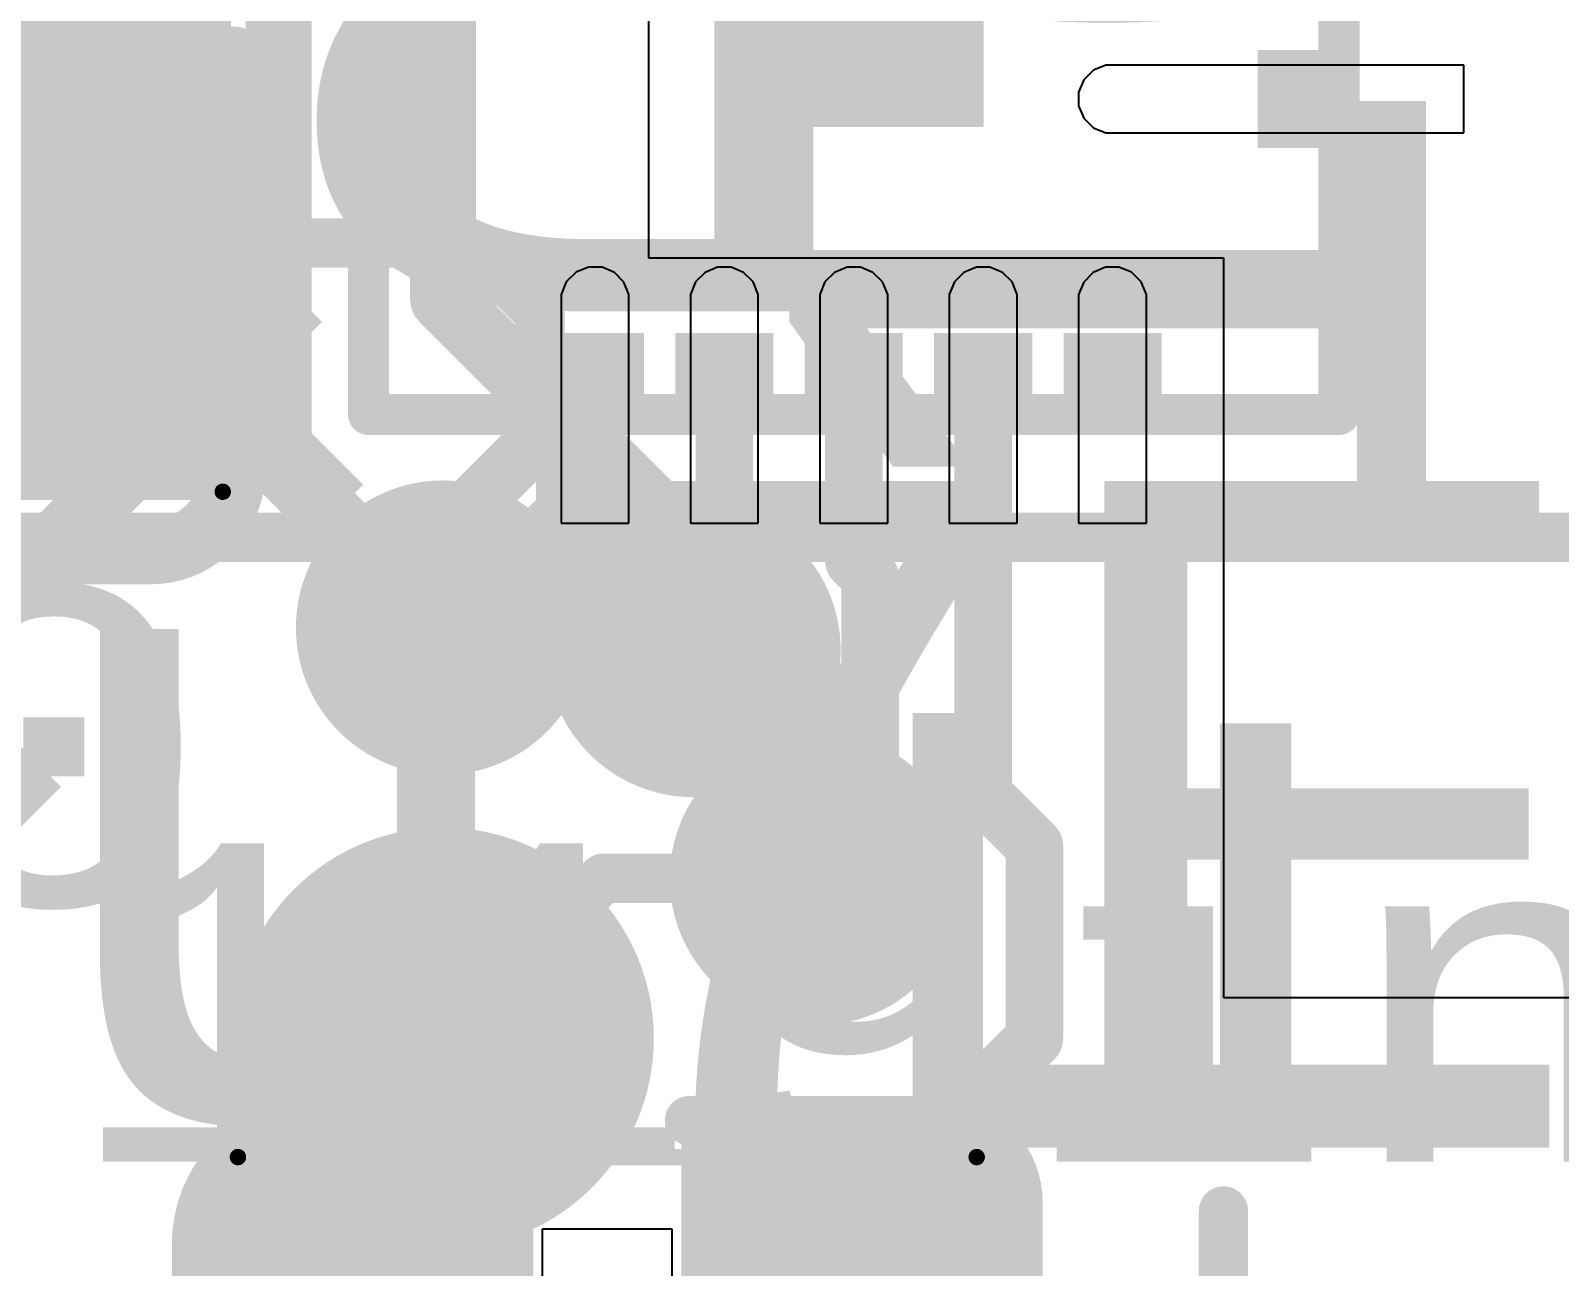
# Model space of a CAD drawing. Header units: inches. Extents: x -2.12 to 4.45, y -3.15 to 1.57.
# Drawn here: x -0.2474 to -0.0613, y -0.7084 to -0.558 of the extents above; entities that cross this region are included whole.
import ezdxf

# ---------------------------------------------------------------- set-up
doc = ezdxf.new("R2010")
doc.units = ezdxf.units.IN
doc.header["$MEASUREMENT"] = 0
for name, color, linetype in [('Bottom', 5, 'Continuous'), ('Bottom 3D Body', 56, 'Continuous'), ('Bottom Paste', 16, 'Continuous'), ('Bottom Solder', 6, 'Continuous'), ('Measures', 56, 'Continuous'), ('tDocu', 76, 'Continuous'), ('Top', 1, 'Continuous'), ('Top Glue Points', 56, 'Continuous'), ('Top Overlay', 2, 'Continuous'), ('Top Paste', 8, 'Continuous'), ('Top Solder', 216, 'Continuous'), ('Top Value', 56, 'Continuous'), ('tPlace', 56, 'Continuous'), ('Via Holes', 16, 'Continuous')]:
    doc.layers.add(name, color=color, linetype=linetype)
doc.styles.add('Arial', font='', dxfattribs={"height": 0.2})
doc.styles.add('Courier New', font='', dxfattribs={"height": 0.2})
doc.styles.get('Arial').set_extended_font_data('Arial')
doc.styles.get('Courier New').set_extended_font_data('Courier New')

# ---------------------------------------------------------------- blocks, each defined once
blk = doc.blocks.new('SMD3225_3_2X2_5X0_7_MTC_L_43')
at = {"layer": 'Measures', "style": 'Courier New'}
for s, p in [('Alternate 1 Padstyle: OX60Y90D30P', (-0.712, -0.515)), ('Alternate 2 Padstyle: OX90Y60D30P', (-0.712, -0.615))]:
    blk.add_text(s, height=0.0775, dxfattribs=at).set_placement(p)
blk = doc.blocks.new('RT7291AGQUF_50')
at = {"layer": 'Top'}
for points in [[(-0.01181, -0.01418), (0.01181, -0.01418), (0.01181, -0.02008), (-0.01181, -0.02008)], [(0.05709, -0.02264), (0.05315, -0.02264), (0.05315, -0.0187), (0.05709, -0.0187)], [(-0.03347, -0.05315), (-0.02953, -0.05315), (-0.02953, -0.05709), (-0.03347, -0.05709)], [(-0.01772, -0.05315), (-0.01378, -0.05315), (-0.01378, -0.05709), (-0.01772, -0.05709)], [(-0.00197, -0.05315), (0.00197, -0.05315), (0.00197, -0.05709), (-0.00197, -0.05709)], [(0.01378, -0.05315), (0.01772, -0.05315), (0.01772, -0.05709), (0.01378, -0.05709)], [(0.02953, -0.05315), (0.03347, -0.05315), (0.03347, -0.05709), (0.02953, -0.05709)]]:
    blk.add_hatch(color=1, dxfattribs=at).paths.add_polyline_path(points)
at = {"layer": 'Top Paste'}
for points in [[(-0.01181, -0.01418), (0.01181, -0.01418), (0.01181, -0.02008), (-0.01181, -0.02008)], [(0.05709, -0.02264), (0.05315, -0.02264), (0.05315, -0.0187), (0.05709, -0.0187)], [(-0.03347, -0.05315), (-0.02953, -0.05315), (-0.02953, -0.05709), (-0.03347, -0.05709)], [(-0.01772, -0.05315), (-0.01378, -0.05315), (-0.01378, -0.05709), (-0.01772, -0.05709)], [(-0.00197, -0.05315), (0.00197, -0.05315), (0.00197, -0.05709), (-0.00197, -0.05709)], [(0.01378, -0.05315), (0.01772, -0.05315), (0.01772, -0.05709), (0.01378, -0.05709)], [(0.02953, -0.05315), (0.03347, -0.05315), (0.03347, -0.05709), (0.02953, -0.05709)]]:
    blk.add_hatch(color=8, dxfattribs=at).paths.add_polyline_path(points)
at = {"layer": 'Top Solder'}
for points in [[(-0.06109, -0.00092), (-0.04915, -0.00092), (-0.04915, -0.01286), (-0.06109, -0.01286)], [(-0.01581, -0.01018), (0.01581, -0.01018), (0.01581, -0.02408), (-0.01581, -0.02408)], [(0.06109, -0.02664), (0.04915, -0.02664), (0.04915, -0.0147), (0.06109, -0.0147)], [(-0.03747, -0.04915), (-0.02553, -0.04915), (-0.02553, -0.06109), (-0.03747, -0.06109)], [(-0.02172, -0.04915), (-0.00978, -0.04915), (-0.00978, -0.06109), (-0.02172, -0.06109)], [(-0.00597, -0.04915), (0.00597, -0.04915), (0.00597, -0.06109), (-0.00597, -0.06109)], [(0.00978, -0.04915), (0.02172, -0.04915), (0.02172, -0.06109), (0.00978, -0.06109)], [(0.02553, -0.04915), (0.03747, -0.04915), (0.03747, -0.06109), (0.02553, -0.06109)]]:
    blk.add_hatch(color=216, dxfattribs=at).paths.add_polyline_path(points)
at = {"layer": 'Top'}
for p, q in [((0.03068, -0.01654), (0.02916, -0.01716)), ((0.0315, -0.01654), (0.03068, -0.01654)), ((0.07426, -0.01654), (0.0315, -0.01654)), ((0.07426, -0.02481), (0.07426, -0.01654)), ((0.02799, -0.01833), (0.02737, -0.01985)), ((0.02916, -0.01716), (0.02799, -0.01833)), ((0.02737, -0.01985), (0.02737, -0.02067)), ((0.02737, -0.02067), (0.02737, -0.02149)), ((0.02737, -0.02149), (0.02799, -0.02301)), ((0.02799, -0.02301), (0.02916, -0.02418)), ((0.02916, -0.02418), (0.03068, -0.02481)), ((0.03068, -0.02481), (0.0315, -0.02481)), ((0.0315, -0.02481), (0.07426, -0.02481)), ((0.0315, -0.02481), (0.0315, -0.02481)), ((-0.03381, -0.04176), (-0.03499, -0.04292)), ((-0.03228, -0.04114), (-0.03381, -0.04176)), ((-0.03146, -0.04115), (-0.03228, -0.04114)), ((-0.03064, -0.04115), (-0.03146, -0.04115)), ((-0.03146, -0.04115), (-0.03146, -0.04115)), ((-0.02913, -0.04179), (-0.03064, -0.04115)), ((-0.02799, -0.04295), (-0.02913, -0.04179)), ((-0.01809, -0.04177), (-0.01926, -0.04294)), ((-0.01657, -0.04115), (-0.01809, -0.04177)), ((-0.01575, -0.04115), (-0.01657, -0.04115)), ((-0.01493, -0.04115), (-0.01575, -0.04115)), ((-0.01341, -0.04177), (-0.01493, -0.04115)), ((-0.01224, -0.04294), (-0.01341, -0.04177)), ((-0.00234, -0.04177), (-0.00351, -0.04294)), ((-0.00082, -0.04115), (-0.00234, -0.04177)), ((0, -0.04115), (-0.00082, -0.04115)), ((0.00082, -0.04115), (0, -0.04115)), ((0.00234, -0.04177), (0.00082, -0.04115)), ((0.00351, -0.04294), (0.00234, -0.04177)), ((0.01341, -0.04177), (0.01224, -0.04294)), ((0.01493, -0.04115), (0.01341, -0.04177)), ((0.01575, -0.04115), (0.01493, -0.04115)), ((0.01657, -0.04115), (0.01575, -0.04115)), ((0.01809, -0.04177), (0.01657, -0.04115)), ((0.01926, -0.04294), (0.01809, -0.04177)), ((0.02913, -0.04179), (0.02799, -0.04295)), ((0.03064, -0.04115), (0.02913, -0.04179)), ((0.03146, -0.04115), (0.03064, -0.04115)), ((0.03228, -0.04114), (0.03146, -0.04115)), ((0.03381, -0.04176), (0.03228, -0.04114)), ((0.03499, -0.04292), (0.03381, -0.04176)), ((-0.03499, -0.04292), (-0.03562, -0.04445)), ((-0.03562, -0.04445), (-0.03562, -0.04528)), ((-0.02737, -0.04446), (-0.02799, -0.04295)), ((-0.02737, -0.04528), (-0.02737, -0.04446)), ((-0.01926, -0.04294), (-0.01988, -0.04446)), ((-0.01988, -0.04446), (-0.01988, -0.04528)), ((-0.01162, -0.04446), (-0.01224, -0.04294)), ((-0.01162, -0.04528), (-0.01162, -0.04446)), ((-0.00351, -0.04294), (-0.00413, -0.04446)), ((-0.00413, -0.04446), (-0.00413, -0.04528)), ((0.00413, -0.04446), (0.00351, -0.04294)), ((0.00413, -0.04528), (0.00413, -0.04446)), ((0.01224, -0.04294), (0.01162, -0.04446)), ((0.01162, -0.04446), (0.01162, -0.04528)), ((0.01988, -0.04446), (0.01926, -0.04294)), ((0.01988, -0.04528), (0.01988, -0.04446)), ((0.02799, -0.04295), (0.02737, -0.04446)), ((0.02737, -0.04446), (0.02737, -0.04528)), ((0.03562, -0.04445), (0.03499, -0.04292)), ((0.03562, -0.04528), (0.03562, -0.04445)), ((-0.03562, -0.04528), (-0.03562, -0.04528)), ((-0.03562, -0.04528), (-0.03562, -0.07229)), ((-0.02737, -0.07229), (-0.02737, -0.04528)), ((-0.01988, -0.04528), (-0.01988, -0.04528)), ((-0.01988, -0.04528), (-0.01988, -0.07229)), ((-0.01162, -0.07229), (-0.01162, -0.04528)), ((-0.00413, -0.04528), (-0.00413, -0.04528)), ((-0.00413, -0.04528), (-0.00413, -0.07229)), ((0.00413, -0.07229), (0.00413, -0.04528)), ((0.01162, -0.04528), (0.01162, -0.04528)), ((0.01162, -0.04528), (0.01162, -0.07229)), ((0.01988, -0.07229), (0.01988, -0.04528)), ((0.02737, -0.04528), (0.02737, -0.04528)), ((0.02737, -0.04528), (0.02737, -0.07229)), ((0.03562, -0.07229), (0.03562, -0.04528)), ((-0.03562, -0.07229), (-0.02737, -0.07229)), ((-0.01988, -0.07229), (-0.01162, -0.07229)), ((-0.00413, -0.07229), (0.00413, -0.07229)), ((0.01162, -0.07229), (0.01988, -0.07229)), ((0.02737, -0.07229), (0.03562, -0.07229))]:
    blk.add_line(p, q, dxfattribs=at)
at = {"layer": 'Top Paste'}
for p, q in [((0.03068, -0.01654), (0.02916, -0.01716)), ((0.0315, -0.01654), (0.03068, -0.01654)), ((0.07426, -0.01654), (0.0315, -0.01654)), ((0.07426, -0.02481), (0.07426, -0.01654)), ((0.02799, -0.01833), (0.02737, -0.01985)), ((0.02916, -0.01716), (0.02799, -0.01833)), ((0.02737, -0.01985), (0.02737, -0.02067)), ((0.02737, -0.02067), (0.02737, -0.02149)), ((0.02737, -0.02149), (0.02799, -0.02301)), ((0.02799, -0.02301), (0.02916, -0.02418)), ((0.02916, -0.02418), (0.03068, -0.02481)), ((0.03068, -0.02481), (0.0315, -0.02481)), ((0.0315, -0.02481), (0.07426, -0.02481)), ((0.0315, -0.02481), (0.0315, -0.02481)), ((-0.03381, -0.04176), (-0.03499, -0.04292)), ((-0.03228, -0.04114), (-0.03381, -0.04176)), ((-0.03146, -0.04115), (-0.03228, -0.04114)), ((-0.03064, -0.04115), (-0.03146, -0.04115)), ((-0.03146, -0.04115), (-0.03146, -0.04115)), ((-0.02913, -0.04179), (-0.03064, -0.04115)), ((-0.02799, -0.04295), (-0.02913, -0.04179)), ((-0.01809, -0.04177), (-0.01926, -0.04294)), ((-0.01657, -0.04115), (-0.01809, -0.04177)), ((-0.01575, -0.04115), (-0.01657, -0.04115)), ((-0.01493, -0.04115), (-0.01575, -0.04115)), ((-0.01341, -0.04177), (-0.01493, -0.04115)), ((-0.01224, -0.04294), (-0.01341, -0.04177)), ((-0.00234, -0.04177), (-0.00351, -0.04294)), ((-0.00082, -0.04115), (-0.00234, -0.04177)), ((0, -0.04115), (-0.00082, -0.04115)), ((0.00082, -0.04115), (0, -0.04115)), ((0.00234, -0.04177), (0.00082, -0.04115)), ((0.00351, -0.04294), (0.00234, -0.04177)), ((0.01341, -0.04177), (0.01224, -0.04294)), ((0.01493, -0.04115), (0.01341, -0.04177)), ((0.01575, -0.04115), (0.01493, -0.04115)), ((0.01657, -0.04115), (0.01575, -0.04115)), ((0.01809, -0.04177), (0.01657, -0.04115)), ((0.01926, -0.04294), (0.01809, -0.04177)), ((0.02913, -0.04179), (0.02799, -0.04295)), ((0.03064, -0.04115), (0.02913, -0.04179)), ((0.03146, -0.04115), (0.03064, -0.04115)), ((0.03228, -0.04114), (0.03146, -0.04115)), ((0.03381, -0.04176), (0.03228, -0.04114)), ((0.03499, -0.04292), (0.03381, -0.04176)), ((-0.03499, -0.04292), (-0.03562, -0.04445)), ((-0.03562, -0.04445), (-0.03562, -0.04528)), ((-0.02737, -0.04446), (-0.02799, -0.04295)), ((-0.02737, -0.04528), (-0.02737, -0.04446)), ((-0.01926, -0.04294), (-0.01988, -0.04446)), ((-0.01988, -0.04446), (-0.01988, -0.04528)), ((-0.01162, -0.04446), (-0.01224, -0.04294)), ((-0.01162, -0.04528), (-0.01162, -0.04446)), ((-0.00351, -0.04294), (-0.00413, -0.04446)), ((-0.00413, -0.04446), (-0.00413, -0.04528)), ((0.00413, -0.04446), (0.00351, -0.04294)), ((0.00413, -0.04528), (0.00413, -0.04446)), ((0.01224, -0.04294), (0.01162, -0.04446)), ((0.01162, -0.04446), (0.01162, -0.04528)), ((0.01988, -0.04446), (0.01926, -0.04294)), ((0.01988, -0.04528), (0.01988, -0.04446)), ((0.02799, -0.04295), (0.02737, -0.04446)), ((0.02737, -0.04446), (0.02737, -0.04528)), ((0.03562, -0.04445), (0.03499, -0.04292)), ((0.03562, -0.04528), (0.03562, -0.04445)), ((-0.03562, -0.04528), (-0.03562, -0.04528)), ((-0.03562, -0.04528), (-0.03562, -0.07229)), ((-0.02737, -0.07229), (-0.02737, -0.04528)), ((-0.01988, -0.04528), (-0.01988, -0.04528)), ((-0.01988, -0.04528), (-0.01988, -0.07229)), ((-0.01162, -0.07229), (-0.01162, -0.04528)), ((-0.00413, -0.04528), (-0.00413, -0.04528)), ((-0.00413, -0.04528), (-0.00413, -0.07229)), ((0.00413, -0.07229), (0.00413, -0.04528)), ((0.01162, -0.04528), (0.01162, -0.04528)), ((0.01162, -0.04528), (0.01162, -0.07229)), ((0.01988, -0.07229), (0.01988, -0.04528)), ((0.02737, -0.04528), (0.02737, -0.04528)), ((0.02737, -0.04528), (0.02737, -0.07229)), ((0.03562, -0.07229), (0.03562, -0.04528)), ((-0.03562, -0.07229), (-0.02737, -0.07229)), ((-0.01988, -0.07229), (-0.01162, -0.07229)), ((-0.00413, -0.07229), (0.00413, -0.07229)), ((0.01162, -0.07229), (0.01988, -0.07229)), ((0.02737, -0.07229), (0.03562, -0.07229))]:
    blk.add_line(p, q, dxfattribs=at)
at = {"layer": 'Top Solder'}
for p, q in [((0.03068, -0.01654), (0.02916, -0.01716)), ((0.0315, -0.01654), (0.03068, -0.01654)), ((0.07426, -0.01654), (0.0315, -0.01654)), ((0.07426, -0.02481), (0.07426, -0.01654)), ((0.02799, -0.01833), (0.02737, -0.01985)), ((0.02916, -0.01716), (0.02799, -0.01833)), ((0.02737, -0.01985), (0.02737, -0.02067)), ((0.02737, -0.02067), (0.02737, -0.02149)), ((0.02737, -0.02149), (0.02799, -0.02301)), ((0.02799, -0.02301), (0.02916, -0.02418)), ((0.02916, -0.02418), (0.03068, -0.02481)), ((0.03068, -0.02481), (0.0315, -0.02481)), ((0.0315, -0.02481), (0.07426, -0.02481)), ((0.0315, -0.02481), (0.0315, -0.02481)), ((-0.03381, -0.04176), (-0.03499, -0.04292)), ((-0.03228, -0.04114), (-0.03381, -0.04176)), ((-0.03146, -0.04115), (-0.03228, -0.04114)), ((-0.03064, -0.04115), (-0.03146, -0.04115)), ((-0.03146, -0.04115), (-0.03146, -0.04115)), ((-0.02913, -0.04179), (-0.03064, -0.04115)), ((-0.02799, -0.04295), (-0.02913, -0.04179)), ((-0.01809, -0.04177), (-0.01926, -0.04294)), ((-0.01657, -0.04115), (-0.01809, -0.04177)), ((-0.01575, -0.04115), (-0.01657, -0.04115)), ((-0.01493, -0.04115), (-0.01575, -0.04115)), ((-0.01341, -0.04177), (-0.01493, -0.04115)), ((-0.01224, -0.04294), (-0.01341, -0.04177)), ((-0.00234, -0.04177), (-0.00351, -0.04294)), ((-0.00082, -0.04115), (-0.00234, -0.04177)), ((0, -0.04115), (-0.00082, -0.04115)), ((0.00082, -0.04115), (0, -0.04115)), ((0.00234, -0.04177), (0.00082, -0.04115)), ((0.00351, -0.04294), (0.00234, -0.04177)), ((0.01341, -0.04177), (0.01224, -0.04294)), ((0.01493, -0.04115), (0.01341, -0.04177)), ((0.01575, -0.04115), (0.01493, -0.04115)), ((0.01657, -0.04115), (0.01575, -0.04115)), ((0.01809, -0.04177), (0.01657, -0.04115)), ((0.01926, -0.04294), (0.01809, -0.04177)), ((0.02913, -0.04179), (0.02799, -0.04295)), ((0.03064, -0.04115), (0.02913, -0.04179)), ((0.03146, -0.04115), (0.03064, -0.04115)), ((0.03228, -0.04114), (0.03146, -0.04115)), ((0.03381, -0.04176), (0.03228, -0.04114)), ((0.03499, -0.04292), (0.03381, -0.04176)), ((-0.03499, -0.04292), (-0.03562, -0.04445)), ((-0.03562, -0.04445), (-0.03562, -0.04528)), ((-0.02737, -0.04446), (-0.02799, -0.04295)), ((-0.02737, -0.04528), (-0.02737, -0.04446)), ((-0.01926, -0.04294), (-0.01988, -0.04446)), ((-0.01988, -0.04446), (-0.01988, -0.04528)), ((-0.01162, -0.04446), (-0.01224, -0.04294)), ((-0.01162, -0.04528), (-0.01162, -0.04446)), ((-0.00351, -0.04294), (-0.00413, -0.04446)), ((-0.00413, -0.04446), (-0.00413, -0.04528)), ((0.00413, -0.04446), (0.00351, -0.04294)), ((0.00413, -0.04528), (0.00413, -0.04446)), ((0.01224, -0.04294), (0.01162, -0.04446)), ((0.01162, -0.04446), (0.01162, -0.04528)), ((0.01988, -0.04446), (0.01926, -0.04294)), ((0.01988, -0.04528), (0.01988, -0.04446)), ((0.02799, -0.04295), (0.02737, -0.04446)), ((0.02737, -0.04446), (0.02737, -0.04528)), ((0.03562, -0.04445), (0.03499, -0.04292)), ((0.03562, -0.04528), (0.03562, -0.04445)), ((-0.03562, -0.04528), (-0.03562, -0.04528)), ((-0.03562, -0.04528), (-0.03562, -0.07229)), ((-0.02737, -0.07229), (-0.02737, -0.04528)), ((-0.01988, -0.04528), (-0.01988, -0.04528)), ((-0.01988, -0.04528), (-0.01988, -0.07229)), ((-0.01162, -0.07229), (-0.01162, -0.04528)), ((-0.00413, -0.04528), (-0.00413, -0.04528)), ((-0.00413, -0.04528), (-0.00413, -0.07229)), ((0.00413, -0.07229), (0.00413, -0.04528)), ((0.01162, -0.04528), (0.01162, -0.04528)), ((0.01162, -0.04528), (0.01162, -0.07229)), ((0.01988, -0.07229), (0.01988, -0.04528)), ((0.02737, -0.04528), (0.02737, -0.04528)), ((0.02737, -0.04528), (0.02737, -0.07229)), ((0.03562, -0.07229), (0.03562, -0.04528)), ((-0.03562, -0.07229), (-0.02737, -0.07229)), ((-0.01988, -0.07229), (-0.01162, -0.07229)), ((-0.00413, -0.07229), (0.00413, -0.07229)), ((0.01162, -0.07229), (0.01988, -0.07229)), ((0.02737, -0.07229), (0.03562, -0.07229))]:
    blk.add_line(p, q, dxfattribs=at)
at = {"layer": 'tPlace', "const_width": 0.005}
for points in [[(-0.05906, -0.05906), (-0.05906, 0.05906)], [(0.05906, -0.05906), (0.05906, 0.05906)], [(-0.05906, -0.05906), (0.05906, -0.05906)]]:
    blk.add_lwpolyline(points, dxfattribs=at)
at = {"layer": 'tPlace', "const_width": 0.0025}
for points in [[(-0.06031, -0.05906, 1), (-0.05781, -0.05906, 1)], [(-0.06031, -0.05906, 1), (-0.05781, -0.05906, 1)], [(0.05781, -0.05906, 1), (0.06031, -0.05906, 1)], [(0.05781, -0.05906, 1), (0.06031, -0.05906, 1)]]:
    blk.add_lwpolyline(points, format="xyb", close=True, dxfattribs=at)
blk = doc.blocks.new('TO_236AB_NEX_L_53')
at = {"layer": 'Measures', "const_width": 0.006}
for points in [[(-0.06, 0.25), (-0.06, 0.264)], [(0.06, 0.25), (0.06, 0.264)]]:
    blk.add_lwpolyline(points, dxfattribs=at)
at = {"layer": 'Measures', "const_width": 0.003}
for points in [[(-0.0615, 0.264, 1), (-0.0585, 0.264, 1)], [(0.0585, 0.264, 1), (0.0615, 0.264, 1)]]:
    blk.add_lwpolyline(points, format="xyb", close=True, dxfattribs=at)
at = {"layer": 'Measures', "style": 'Courier New'}
blk.add_text('0.119in/3.023mm', height=0.03875, dxfattribs=at).set_placement((-0.159, 0.27))
blk = doc.blocks.new('TP11R_B_54')
at = {"layer": 'Bottom'}
h = blk.add_hatch(color=5, dxfattribs=at)
edge = h.paths.add_edge_path()
edge.add_arc((0, 0), 0.02166, 0, 360)
at = {"layer": 'Bottom Paste'}
h = blk.add_hatch(color=16, dxfattribs=at)
edge = h.paths.add_edge_path()
edge.add_arc((0, 0), 0.02166, 0, 360)
at = {"layer": 'Bottom Solder'}
h = blk.add_hatch(color=6, dxfattribs=at)
edge = h.paths.add_edge_path()
edge.add_arc((0, 0), 0.02566, 0, 360)
at = {"layer": 'Bottom 3D Body', "style": 'Courier New', "text_generation_flag": 2}
blk.add_text('>TP_SIGNAL_NAME', height=0.0610235, rotation=180, dxfattribs=at).set_placement((0, 0.075))
blk = doc.blocks.new('C0603_58')
at = {"layer": 'Top'}
for points in [[(-0.043, 0.0197), (-0.013, 0.0197), (-0.013, -0.0197), (-0.043, -0.0197)], [(0.013, 0.0197), (0.043, 0.0197), (0.043, -0.0197), (0.013, -0.0197)]]:
    blk.add_hatch(color=1, dxfattribs=at).paths.add_polyline_path(points)
at = {"layer": 'Top Paste'}
for points in [[(-0.043, 0.0197), (-0.013, 0.0197), (-0.013, -0.0197), (-0.043, -0.0197)], [(0.013, 0.0197), (0.043, 0.0197), (0.043, -0.0197), (0.013, -0.0197)]]:
    blk.add_hatch(color=8, dxfattribs=at).paths.add_polyline_path(points)
at = {"layer": 'Top Solder'}
for points in [[(-0.047, 0.0237), (-0.009, 0.0237), (-0.009, -0.0237), (-0.047, -0.0237)], [(0.009, 0.0237), (0.047, 0.0237), (0.047, -0.0237), (0.009, -0.0237)]]:
    blk.add_hatch(color=216, dxfattribs=at).paths.add_polyline_path(points)
at = {"layer": 'Top', "const_width": 0.002}
for points in [[(-0.04496, 0.02056), (-0.04496, -0.02056)], [(0.04496, 0.02056), (-0.04496, 0.02056)], [(0.04496, 0.02056), (0.04496, -0.02056)], [(0.04496, -0.02056), (-0.04496, -0.02056)]]:
    blk.add_lwpolyline(points, dxfattribs=at)
at = {"layer": 'Top', "const_width": 0.001}
for points in [[(-0.04546, 0.02056, 1), (-0.04446, 0.02056, 1)], [(-0.04546, 0.02056, 1), (-0.04446, 0.02056, 1)], [(0.04446, 0.02056, 1), (0.04546, 0.02056, 1)], [(0.04446, 0.02056, 1), (0.04546, 0.02056, 1)], [(-0.04546, -0.02056, 1), (-0.04446, -0.02056, 1)], [(-0.04546, -0.02056, 1), (-0.04446, -0.02056, 1)], [(0.04446, -0.02056, 1), (0.04546, -0.02056, 1)], [(0.04446, -0.02056, 1), (0.04546, -0.02056, 1)]]:
    blk.add_lwpolyline(points, format="xyb", close=True, dxfattribs=at)
at = {"layer": 'Top Glue Points'}
for p, q in [((-0.00787, -0.01181), (-0.00787, 0.01181)), ((-0.00787, 0.01181), (0.00787, 0.01181)), ((0.00787, 0.01181), (0.00787, -0.01181)), ((0.00787, -0.01181), (-0.00787, -0.01181))]:
    blk.add_line(p, q, dxfattribs=at)
at = {"layer": 'tPlace', "const_width": 0.006}
for points in [[(-0.05, 0.015, -0.414214), (-0.04, 0.025)], [(0.04, 0.025, -0.414214), (0.05, 0.015)], [(0.05, -0.01, -0.414214), (0.035, -0.025)], [(-0.04, -0.025, -0.414214), (-0.05, -0.015)]]:
    blk.add_lwpolyline(points, format="xyb", dxfattribs=at)
for points in [[(-0.01, 0.025), (-0.04, 0.025)], [(0.04, 0.025), (0.01, 0.025)], [(-0.05, 0.015), (-0.05, -0.015)], [(0.05, 0.015), (0.05, -0.01)], [(-0.01, -0.025), (-0.04, -0.025)], [(0.035, -0.025), (0.01, -0.025)]]:
    blk.add_lwpolyline(points, dxfattribs=at)
at = {"layer": 'tPlace', "const_width": 0.003}
for points in [[(-0.0415, 0.025, 1), (-0.0385, 0.025, 1)], [(-0.0415, 0.025, 1), (-0.0385, 0.025, 1)], [(-0.0115, 0.025, 1), (-0.0085, 0.025, 1)], [(0.0085, 0.025, 1), (0.0115, 0.025, 1)], [(0.0385, 0.025, 1), (0.0415, 0.025, 1)], [(0.0385, 0.025, 1), (0.0415, 0.025, 1)], [(-0.0515, 0.015, 1), (-0.0485, 0.015, 1)], [(-0.0515, 0.015, 1), (-0.0485, 0.015, 1)], [(0.0485, 0.015, 1), (0.0515, 0.015, 1)], [(0.0485, 0.015, 1), (0.0515, 0.015, 1)], [(0.0485, -0.01, 1), (0.0515, -0.01, 1)], [(0.0485, -0.01, 1), (0.0515, -0.01, 1)], [(-0.0515, -0.015, 1), (-0.0485, -0.015, 1)], [(-0.0515, -0.015, 1), (-0.0485, -0.015, 1)], [(-0.0415, -0.025, 1), (-0.0385, -0.025, 1)], [(-0.0415, -0.025, 1), (-0.0385, -0.025, 1)], [(-0.0115, -0.025, 1), (-0.0085, -0.025, 1)], [(0.0085, -0.025, 1), (0.0115, -0.025, 1)], [(0.0335, -0.025, 1), (0.0365, -0.025, 1)], [(0.0335, -0.025, 1), (0.0365, -0.025, 1)]]:
    blk.add_lwpolyline(points, format="xyb", close=True, dxfattribs=at)
blk = doc.blocks.new('C0805_65')
at = {"layer": 'Top'}
blk.add_hatch(color=1, dxfattribs=at).paths.add_polyline_path([(0.01181, 0.02953), (0.06299, 0.02953), (0.06299, -0.02953), (0.01181, -0.02953)])
at = {"layer": 'Top Paste'}
blk.add_hatch(color=8, dxfattribs=at).paths.add_polyline_path([(0.01181, 0.02953), (0.06299, 0.02953), (0.06299, -0.02953), (0.01181, -0.02953)])
at = {"layer": 'Top Solder'}
blk.add_hatch(color=216, dxfattribs=at).paths.add_polyline_path([(0.00781, 0.03353), (0.06699, 0.03353), (0.06699, -0.03353), (0.00781, -0.03353)])
at = {"layer": 'Top', "const_width": 0.002}
for points in [[(0.06768, 0.0337), (-0.06768, 0.0337)], [(0.06768, -0.0337), (0.06768, 0.0337)]]:
    blk.add_lwpolyline(points, dxfattribs=at)
at = {"layer": 'Top', "const_width": 0.001}
blk.add_lwpolyline([(0.06718, 0.0337, 1), (0.06818, 0.0337, 1)], format="xyb", close=True, dxfattribs=at)
blk.add_lwpolyline([(0.06718, 0.0337, 1), (0.06818, 0.0337, 1)], format="xyb", close=True, dxfattribs=at)
at = {"layer": 'tPlace', "const_width": 0.00787}
for points in [[(0.065, 0.035), (0.015, 0.035)], [(0.075, -0.025), (0.075, 0.025)]]:
    blk.add_lwpolyline(points, dxfattribs=at)
at = {"layer": 'tPlace', "const_width": 0.00394}
for points in [[(0.01303, 0.035, 1), (0.01697, 0.035, 1)], [(0.06303, 0.035, 1), (0.06697, 0.035, 1)], [(0.06303, 0.035, 1), (0.06697, 0.035, 1)], [(0.07303, 0.025, 1), (0.07697, 0.025, 1)], [(0.07303, 0.025, 1), (0.07697, 0.025, 1)]]:
    blk.add_lwpolyline(points, format="xyb", close=True, dxfattribs=at)
at = {"layer": 'tPlace', "const_width": 0.00787}
blk.add_lwpolyline([(0.065, 0.035, -0.414214), (0.075, 0.025)], format="xyb", dxfattribs=at)
blk = doc.blocks.new('TO_236_VIS_L_86')
at = {"layer": 'Measures', "style": 'Courier New'}
for s, height, p in [('0.075in/1.9mm', 0.03875, (-0.136, -0.197)), ('Top Padstyle: RX20Y40D0T', 0.0775, (-0.53, -0.308))]:
    blk.add_text(s, height=height, dxfattribs=at).set_placement(p)

msp = doc.modelspace()

# ---------------------------------------------------------------- hatches: boundary and pattern name
at = {"layer": 'Bottom'}
h = msp.add_hatch(color=5, dxfattribs=at)
edge = h.paths.add_edge_path()
edge.add_arc((-0.1972, -0.63061), 0.013905, 0, 360)
h = msp.add_hatch(color=5, dxfattribs=at)
edge = h.paths.add_edge_path()
edge.add_arc((-0.1667, -0.63335), 0.013905, 0, 360)
h = msp.add_hatch(color=5, dxfattribs=at)
edge = h.paths.add_edge_path()
edge.add_arc((-0.1517, -0.66111), 0.013905, 0, 360)
at = {"layer": 'Bottom Solder'}
h = msp.add_hatch(color=6, dxfattribs=at)
edge = h.paths.add_edge_path()
edge.add_arc((-0.1972, -0.63061), 0.017905, 0, 360)
h = msp.add_hatch(color=6, dxfattribs=at)
edge = h.paths.add_edge_path()
edge.add_arc((-0.1667, -0.63335), 0.017905, 0, 360)
h = msp.add_hatch(color=6, dxfattribs=at)
edge = h.paths.add_edge_path()
edge.add_arc((-0.1517, -0.66111), 0.017905, 0, 360)
at = {"layer": 'Top'}
h = msp.add_hatch(color=1, dxfattribs=at)
edge = h.paths.add_edge_path()
edge.add_arc((-0.1972, -0.63061), 0.013905, 0, 360)
h = msp.add_hatch(color=1, dxfattribs=at)
edge = h.paths.add_edge_path()
edge.add_arc((-0.1667, -0.63335), 0.013905, 0, 360)
h = msp.add_hatch(color=1, dxfattribs=at)
edge = h.paths.add_edge_path()
edge.add_arc((-0.1517, -0.66111), 0.013905, 0, 360)
at = {"layer": 'Top Solder'}
h = msp.add_hatch(color=216, dxfattribs=at)
edge = h.paths.add_edge_path()
edge.add_arc((-0.1972, -0.63061), 0.017905, 0, 360)
h = msp.add_hatch(color=216, dxfattribs=at)
edge = h.paths.add_edge_path()
edge.add_arc((-0.1667, -0.63335), 0.017905, 0, 360)
h = msp.add_hatch(color=216, dxfattribs=at)
edge = h.paths.add_edge_path()
edge.add_arc((-0.1517, -0.66111), 0.017905, 0, 360)
at = {"layer": 'Via Holes'}
h = msp.add_hatch(color=7, dxfattribs=at)
edge = h.paths.add_edge_path()
edge.add_arc((-0.1972, -0.63061), 0.005905, 0, 360)
h = msp.add_hatch(color=7, dxfattribs=at)
edge = h.paths.add_edge_path()
edge.add_arc((-0.1667, -0.63335), 0.005905, 0, 360)
h = msp.add_hatch(color=7, dxfattribs=at)
edge = h.paths.add_edge_path()
edge.add_arc((-0.1517, -0.66111), 0.005905, 0, 360)

# ---------------------------------------------------------------- linework, layer by layer
at = {"layer": 'Bottom'}
for p, q in [((-0.1722, -0.51061), (-0.1722, -0.58561)), ((-0.1722, -0.58561), (-0.1022, -0.58561)), ((-0.1022, -0.58561), (-0.1022, -0.67561)), ((-0.1022, -0.67561), (0.3128, -0.67561))]:
    msp.add_line(p, q, dxfattribs=at)
for points, const_width in [([(-0.2172, -0.61061), (-0.2172, -0.41561)], 0.008), ([(-0.1972, -0.59061), (-0.1972, -0.42671)], 0.008), ([(-0.1972, -0.59061), (-0.1667, -0.62111)], 0.008), ([(-0.2172, -0.61061), (-0.1972, -0.63061)], 0.008), ([(-0.1667, -0.63335), (-0.1667, -0.62111)], 0.008), ([(-0.1972, -0.68061), (-0.1777, -0.66111)], 0.006), ([(-0.1777, -0.66111), (-0.1517, -0.66111)], 0.006)]:
    msp.add_lwpolyline(points, dxfattribs=dict(at, const_width=const_width))
for points, const_width in [([(-0.1992, -0.59061, 1), (-0.1952, -0.59061, 1)], 0.004), ([(-0.1992, -0.59061, 1), (-0.1952, -0.59061, 1)], 0.004), ([(-0.2192, -0.61061, 1), (-0.2152, -0.61061, 1)], 0.004), ([(-0.2192, -0.61061, 1), (-0.2152, -0.61061, 1)], 0.004), ([(-0.1687, -0.62111, 1), (-0.1647, -0.62111, 1)], 0.004), ([(-0.1687, -0.62111, 1), (-0.1647, -0.62111, 1)], 0.004), ([(-0.1992, -0.63061, 1), (-0.1952, -0.63061, 1)], 0.004), ([(-0.1687, -0.63335, 1), (-0.1647, -0.63335, 1)], 0.004), ([(-0.1792, -0.66111, 1), (-0.1762, -0.66111, 1)], 0.003), ([(-0.1792, -0.66111, 1), (-0.1762, -0.66111, 1)], 0.003), ([(-0.1532, -0.66111, 1), (-0.1502, -0.66111, 1)], 0.003), ([(-0.1987, -0.68061, 1), (-0.1957, -0.68061, 1)], 0.003)]:
    msp.add_lwpolyline(points, format="xyb", close=True, dxfattribs=dict(at, const_width=const_width))
at = {"layer": 'tDocu', "const_width": 0.006}
msp.add_lwpolyline([(-0.8472, -0.61963), (3.08981, -0.61963)], dxfattribs=at)
at = {"layer": 'Top'}
for points, const_width in [([(-0.25771, -0.5838), (-0.22641, -0.5525)], 0.01), ([(-0.25771, -0.5838), (-0.19401, -0.5838)], 0.006), ([(-0.19401, -0.5838), (-0.18539, -0.59242)], 0.006), ([(-0.18539, -0.60742), (-0.18539, -0.59242)], 0.006), ([(-0.18289, -0.60492), (-0.1787, -0.60073)], 0.007), ([(-0.16295, -0.62959), (-0.16295, -0.60073)], 0.007), ([(-0.1472, -0.62245), (-0.1472, -0.60073)], 0.007), ([(-0.13145, -0.65096), (-0.13145, -0.60073)], 0.007), ([(-0.18539, -0.60742), (-0.18289, -0.60492)], 0.007), ([(-0.18289, -0.6163), (-0.18289, -0.60492)], 0.006), ([(-0.1972, -0.61923), (-0.18539, -0.60742)], 0.007), ([(-0.1972, -0.63061), (-0.18289, -0.6163)], 0.006), ([(-0.1972, -0.63061), (-0.1972, -0.61923)], 0.007), ([(-0.1472, -0.62245), (-0.14521, -0.62444)], 0.007), ([(-0.14521, -0.65461), (-0.14521, -0.62444)], 0.007), ([(-0.1667, -0.63335), (-0.16295, -0.62959)], 0.008), ([(-0.13145, -0.65096), (-0.12521, -0.6572)], 0.007), ([(-0.14571, -0.65511), (-0.14521, -0.65461)], 0.007), ([(-0.1517, -0.66111), (-0.14571, -0.65511)], 0.006), ([(-0.12521, -0.68061), (-0.12521, -0.6572)], 0.007), ([(-0.1492, -0.7046), (-0.12521, -0.68061)], 0.007), ([(-0.1492, -0.71561), (-0.1492, -0.7046)], 0.007)]:
    msp.add_lwpolyline(points, dxfattribs=dict(at, const_width=const_width))
for points, const_width in [([(-0.19551, -0.5838, 1), (-0.19251, -0.5838, 1)], 0.003), ([(-0.19551, -0.5838, 1), (-0.19251, -0.5838, 1)], 0.003), ([(-0.18689, -0.59242, 1), (-0.18389, -0.59242, 1)], 0.003), ([(-0.18689, -0.59242, 1), (-0.18389, -0.59242, 1)], 0.003), ([(-0.18045, -0.60073, 1), (-0.17695, -0.60073, 1)], 0.0035), ([(-0.1647, -0.60073, 1), (-0.1612, -0.60073, 1)], 0.0035), ([(-0.14895, -0.60073, 1), (-0.14545, -0.60073, 1)], 0.0035), ([(-0.1332, -0.60073, 1), (-0.1297, -0.60073, 1)], 0.0035), ([(-0.18464, -0.60492, 1), (-0.18114, -0.60492, 1)], 0.0035), ([(-0.18464, -0.60492, 1), (-0.18114, -0.60492, 1)], 0.0035), ([(-0.18439, -0.60492, 1), (-0.18139, -0.60492, 1)], 0.003), ([(-0.18714, -0.60742, 1), (-0.18364, -0.60742, 1)], 0.0035), ([(-0.18714, -0.60742, 1), (-0.18364, -0.60742, 1)], 0.0035), ([(-0.18689, -0.60742, 1), (-0.18389, -0.60742, 1)], 0.003), ([(-0.18439, -0.6163, 1), (-0.18139, -0.6163, 1)], 0.003), ([(-0.18439, -0.6163, 1), (-0.18139, -0.6163, 1)], 0.003), ([(-0.19895, -0.61923, 1), (-0.19545, -0.61923, 1)], 0.0035), ([(-0.19895, -0.61923, 1), (-0.19545, -0.61923, 1)], 0.0035), ([(-0.14895, -0.62245, 1), (-0.14545, -0.62245, 1)], 0.0035), ([(-0.14895, -0.62245, 1), (-0.14545, -0.62245, 1)], 0.0035), ([(-0.14696, -0.62444, 1), (-0.14346, -0.62444, 1)], 0.0035), ([(-0.14696, -0.62444, 1), (-0.14346, -0.62444, 1)], 0.0035), ([(-0.19895, -0.63061, 1), (-0.19545, -0.63061, 1)], 0.0035), ([(-0.16495, -0.62959, 1), (-0.16095, -0.62959, 1)], 0.004), ([(-0.1647, -0.62959, 1), (-0.1612, -0.62959, 1)], 0.0035), ([(-0.1987, -0.63061, 1), (-0.1957, -0.63061, 1)], 0.003), ([(-0.1687, -0.63335, 1), (-0.1647, -0.63335, 1)], 0.004), ([(-0.1332, -0.65096, 1), (-0.1297, -0.65096, 1)], 0.0035), ([(-0.1332, -0.65096, 1), (-0.1297, -0.65096, 1)], 0.0035), ([(-0.14696, -0.65461, 1), (-0.14346, -0.65461, 1)], 0.0035), ([(-0.14696, -0.65461, 1), (-0.14346, -0.65461, 1)], 0.0035), ([(-0.14746, -0.65511, 1), (-0.14396, -0.65511, 1)], 0.0035), ([(-0.14721, -0.65511, 1), (-0.14421, -0.65511, 1)], 0.003), ([(-0.12696, -0.6572, 1), (-0.12346, -0.6572, 1)], 0.0035), ([(-0.12696, -0.6572, 1), (-0.12346, -0.6572, 1)], 0.0035), ([(-0.1532, -0.66111, 1), (-0.1502, -0.66111, 1)], 0.003), ([(-0.12696, -0.68061, 1), (-0.12346, -0.68061, 1)], 0.0035), ([(-0.12696, -0.68061, 1), (-0.12346, -0.68061, 1)], 0.0035), ([(-0.15095, -0.7046, 1), (-0.14745, -0.7046, 1)], 0.0035), ([(-0.15095, -0.7046, 1), (-0.14745, -0.7046, 1)], 0.0035)]:
    msp.add_lwpolyline(points, format="xyb", close=True, dxfattribs=dict(at, const_width=const_width))

# ---------------------------------------------------------------- block references
for name, p, rotation in [('SMD3225_3_2X2_5X0_7_MTC_L_43', (1.3918, -0.48961), 225), ('TO_236_VIS_L_86', (-0.3612, -0.82261), 180), ('C0805_65', (-0.25771, -0.5464), 270), ('TP11R_B_54', (-0.1972, -0.68061), 180), ('C0603_58', (-0.1772, -0.71561), 180)]:
    msp.add_blockref(name, p, dxfattribs=dict(rotation=rotation))
for name, p in [('RT7291AGQUF_50', (-0.1472, -0.54561)), ('TO_236AB_NEX_L_53', (-0.1622, -0.96561))]:
    msp.add_blockref(name, p)

# ---------------------------------------------------------------- texts
at = {"layer": 'Top Overlay', "style": 'Arial'}
msp.add_text('C24', height=0.0775, rotation=45, dxfattribs=at).set_placement((-0.33771, -0.744))
at = {"layer": 'Top Value', "style": 'Arial'}
for s, p in [('100nF', (-0.077531, -0.621435)), ('22uF', (-0.062531, -0.883398))]:
    msp.add_text(s, height=0.0775, rotation=90, dxfattribs=at).set_placement(p)
msp.add_text('4u7F', height=0.0775, dxfattribs=at).set_placement((-0.306197, -0.690279))

doc.saveas('drawing.dxf')
